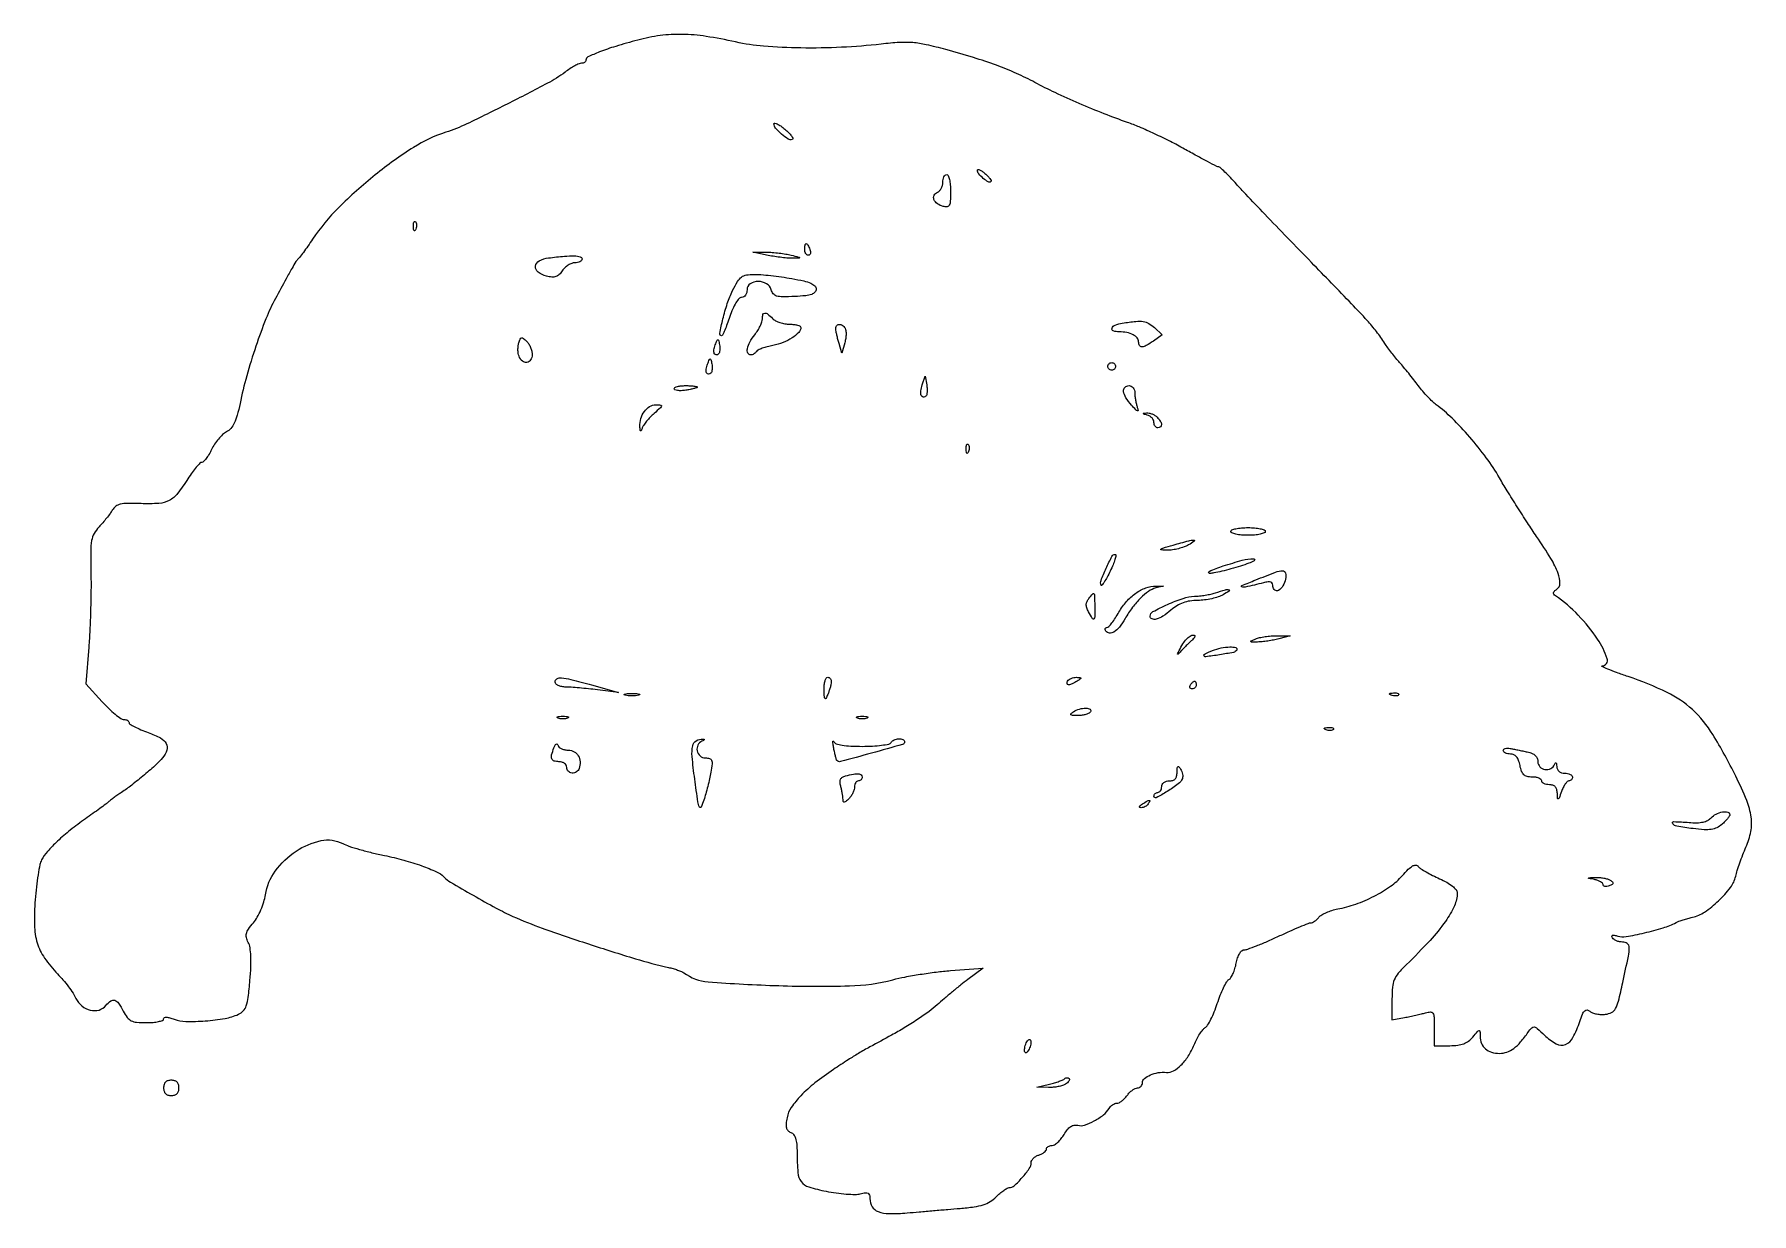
# Model space of a CAD drawing. Extents: x 0 to 448, y 0 to 308.
import ezdxf

# ---------------------------------------------------------------- set-up
doc = ezdxf.new("R2010")
doc.units = 0

msp = doc.modelspace()

# ---------------------------------------------------------------- linework, layer by layer
for points in [[(157.5, 306.042684, 0.008259), (151.768102, 304.40495, 0.01921), (147.54671, 302.94371, 0.017439), (144.554041, 301.655321, 0.290098), (144, 300.780762, -0.146341), (143.910949, 300.48302, -0.099167), (143.66054, 300.229349, -0.083064), (143.286161, 300.05836, -0.065766), (142.844391, 300, 0.106167), (142.21349, 299.864512, 0.018617), (141.119265, 299.321954, 0.019455), (139.863836, 298.575461, 0.016388), (138.594391, 297.691758, -0.038636), (133.990157, 294.781565, -0.00488), (123.530471, 289.38031, -0.005168), (112.981177, 284.198587, -0.033776), (107.5, 282.017508, 0.063856), (99.134954, 278.092426, 0.027504), (89.098017, 270.90788, 0.027492), (79.607769, 262.393976, 0.046834), (72.822184, 254.189165, -0.003053), (71.558906, 252.356472, -0.004235), (70.402853, 250.730567, -0.00266), (69.413189, 249.378551, -0.052557), (69.065999, 249, 0.072157), (68.480871, 248.309762, 0.008847), (67.458063, 246.608907, 0.006169), (65.90603, 243.843212, 0.001139), (63.12079, 238.705438, 0.029301), (60.668187, 233.43993, 0.013159), (58.043439, 226.271721, 0.01296), (55.65504, 218.516798, 0.016998), (53.901738, 211.316477, -0.015922), (53.168137, 208.275343, -0.044733), (52.401749, 206.226545, -0.06542), (51.49773, 204.840721, -0.092949), (50.353718, 203.921712, 0.064787), (49.372366, 203.219944, 0.029871), (48.287617, 202.080672, 0.028969), (47.274113, 200.728605, 0.035579), (46.498329, 199.355235, -0.021349), (45.819892, 198.070195, -0.029546), (45.09758, 196.9856, -0.029602), (44.424201, 196.195458, -0.204227), (43.965627, 196, 0.201352), (43.46387, 195.789402, 0.017728), (42.515154, 194.751563, 0.02101), (41.442359, 193.37809, 0.014768), (40.348602, 191.75, -0.025042), (37.64079, 187.89291, -0.105391), (35.486641, 186.083555, -0.106365), (32.792288, 185.318445, -0.025747), (28.134132, 185.256629, 0.010332), (24.624723, 185.318224, 0.054934), (22.720504, 185.102378, 0.104518), (21.523297, 184.551999, 0.101057), (20.634132, 183.558783, -0.024779), (20.037203, 182.644281, -0.010428), (19.149885, 181.473913, -0.010288), (18.147636, 180.25988, -0.013196), (17.173987, 179.187315, 0.062347), (15.891909, 177.461583, 0.085341), (15.240116, 175.643038, 0.043052), (14.998639, 172.900754, 0.00584), (15.055791, 167.128532, -0.008003), (15.080222, 162.745737, -0.004696), (14.976255, 157.501925, -0.004696), (14.773734, 152.258899, -0.007975), (14.493203, 147.878021), (13.722798, 138.256042), (17.988759, 133.628021, 0.014864), (19.722773, 131.855571, 0.019841), (21.404807, 130.359481, 0.017435), (22.866548, 129.242681, 0.155625), (23.62736, 129, -0.056524), (24.152399, 128.940455, -0.075938), (24.596787, 128.764279, -0.095106), (24.894717, 128.503676, -0.167153), (25, 128.197544, 0.262899), (25.224309, 127.800424, 0.015722), (26.46875, 127.102655, 0.020301), (28.083915, 126.344256, 0.013301), (30, 125.597114, -0.035203), (33.195632, 124.186964, -0.143884), (34.69966, 122.723417, -0.214299), (34.852887, 121.044639, -0.087952), (33.718197, 119, -0.038831), (32.08788, 117.28372, -0.008338), (28.991358, 114.585444, -0.009206), (25.678953, 111.897541, -0.020365), (23.035309, 110, 0.006616), (22.078604, 109.352394, 0.005691), (21.089683, 108.646875, 0.005738), (20.20678, 107.986027, 0.016427), (19.61412, 107.5, -0.019102), (18.906974, 106.926385, -0.002633), (17.384825, 105.797687, -0.003018), (15.566165, 104.480708, -0.00255), (13.627036, 103.109146, 0.015203), (9.695929, 100.176656, 0.020686), (6.348855, 97.284073, 0.023195), (3.755448, 94.611476, 0.058905), (2.216945, 92.392808, 0.072242), (1.786959, 91.194048, 0.00977), (1.305787, 88.559137, 0.011096), (0.863211, 85.393215, 0.009146), (0.528201, 82, 0.025975), (0.342983, 75.428969, 0.067649), (1.089608, 70.768389, 0.077211), (2.976322, 66.843151, 0.04217), (6.370073, 62.701446, -0.01735), (7.789344, 61.134726, -0.014103), (9.201794, 59.363419, -0.014339), (10.411128, 57.65605, -0.035619), (11.166865, 56.325023, 0.108628), (12.702825, 54.352463, 0.114638), (14.896496, 53.253248, 0.127398), (17.169967, 53.292343, 0.15304), (18.958041, 54.449442, -0.060054), (20.237774, 55.661164, -0.241288), (21.268054, 55.832316, -0.169091), (22.267136, 55.08235, -0.028661), (23.5, 53, 0.040317), (24.525851, 51.355862, 0.118151), (25.542714, 50.504305, 0.095029), (26.967672, 50.106171, 0.020744), (29.52568, 50, 0.02054), (31.240623, 50.070479, 0.033128), (32.685669, 50.286479, 0.035911), (33.737103, 50.596124, 0.312792), (34, 50.975249, -0.287115), (34.203207, 51.299954, -0.121562), (34.727128, 51.411889, -0.061562), (35.586298, 51.278149, -0.022773), (36.75, 50.888725, 0.088899), (39.804598, 50.297671, 0.022655), (44.865281, 50.457133, 0.023688), (49.992247, 51.09703, 0.064085), (53.48874, 52.176823, 0.097862), (54.754215, 53.085291, 0.10649), (55.533252, 54.382318, 0.051998), (56.035954, 56.580719, 0.008152), (56.500653, 61.007381, 0.011228), (56.735088, 64.563216, 0.022492), (56.730589, 67.378301, 0.027963), (56.509282, 69.530104, 0.083442), (56.038238, 70.928551, -0.061349), (55.553198, 72.183364, -0.126533), (55.55886, 73.228256, -0.089768), (56.090653, 74.36908, -0.021065), (57.383376, 76.043769, 0.046566), (58.386618, 77.490123, 0.026369), (59.33529, 79.401758, 0.026125), (60.09509, 81.447039, 0.03867), (60.523864, 83.310567, -0.121935), (63.083504, 89.510722, -0.087843), (68.524598, 94.696395, -0.094279), (75.032223, 97.433431, -0.173556), (80.656209, 96.677781, 0.039728), (82.286664, 95.992591, 0.009868), (85.056068, 95.139895, 0.010027), (88.274439, 94.287531, 0.00991), (91.537034, 93.561283, -0.017075), (96.542626, 92.371527, -0.019569), (101.229401, 90.887599, -0.019268), (105.074819, 89.332491, -0.093157), (107, 87.990932, 0.064985), (108.769359, 86.604642, 0.003874), (114.647714, 83.183564, 0.006388), (120.62844, 79.865313, 0.017042), (125, 77.701164, 0.021084), (132.593264, 74.638012, 0.005983), (144.646049, 70.518925, 0.00614), (156.910846, 66.656814, 0.017876), (165.5, 64.399145, -0.014371), (166.721863, 64.087115, -0.014772), (167.9125, 63.70794, -0.014656), (168.92343, 63.319137, -0.058653), (169.5, 62.993867, 0.139586), (175.870455, 60.643661, 0.010768), (194.252845, 59.640514, 0.014976), (212.654832, 59.584727, 0.057131), (224, 61.195728, -0.016573), (227.094587, 61.894403, -0.008056), (231.0875, 62.591312, -0.007981), (235.271045, 63.183953, -0.01141), (239, 63.565418), (247.5, 64.23938), (243.5, 61.242092, 0.007877), (241.67999, 59.833007, 0.004357), (239.5, 58.058241, 0.004343), (237.321793, 56.22099, 0.006974), (235.5, 54.612408, -0.027325), (233.42465, 52.925086, -0.010461), (230.367318, 50.801527, -0.010322), (226.945012, 48.629536, -0.012489), (223.644062, 46.740006, 0.001516), (218.017648, 43.681248, 0.008236), (215.000369, 41.963857, 0.010397), (212.351416, 40.322525, 0.003367), (208.5, 37.786819, 0.019558), (203.675239, 34.283101, 0.034081), (200.009663, 30.967312, 0.041996), (197.524118, 27.914823, 0.10085), (196.397811, 25.239053, 0.025399), (196.160816, 23.634141, 0.086804), (196.242063, 22.585888, 0.134727), (196.640903, 21.886656, 0.104927), (197.37808, 21.408411, -0.139879), (198.126037, 20.846437, -0.087045), (198.631133, 19.863865, -0.055367), (198.921876, 18.356617, -0.019251), (199.013655, 16.143011, 0.019714), (199.235138, 10.917908, 0.141305), (200.121818, 8.580247, 0.157787), (202.071712, 7.20429, 0.026333), (206.572137, 6.060585, 0.015122), (209.216195, 5.617678, 0.015763), (211.845873, 5.342657, 0.015628), (214.127472, 5.248081, 0.064108), (215.499717, 5.410573, -0.028841), (216.796185, 5.657541, -0.151201), (217.503144, 5.536508, -0.214225), (217.880116, 5.069422, -0.06433), (218, 4.141497, 0.135734), (218.579166, 2.047337, 0.168011), (220.120042, 0.754087, 0.090942), (222.966636, 0.224477, 0.022771), (227.707541, 0.428326, -0.0005), (230.812381, 0.70071, -0.000288), (234.554307, 1.023046, -0.000287), (238.313814, 1.342543, -0.00048), (241.477335, 1.606504, 0.013476), (245.140074, 2.008206, 0.042942), (247.538569, 2.54964, 0.061248), (249.309436, 3.36221, 0.058281), (250.863699, 4.590971, -0.019086), (251.859263, 5.513299, -0.023439), (252.858521, 6.292348, -0.022823), (253.741195, 6.857725, -0.131767), (254.271693, 7, 0.1873), (255.594973, 7.513724, 0.026654), (257.676065, 9.630569, 0.027932), (259.522317, 11.971812, 0.154176), (260, 13.484134, -0.126738), (260.148222, 14.059501, -0.069408), (260.5875, 14.645995, -0.062026), (261.23523, 15.154387, -0.058625), (262, 15.5, 0.039709), (262.765398, 15.811679, 0.0497), (263.4125, 16.222265, 0.058089), (263.858844, 16.664493, 0.170109), (264, 17.067388, -0.152604), (264.111143, 17.423061, -0.098171), (264.424018, 17.726045, -0.080907), (264.89155, 17.930453, -0.062757), (265.443464, 18, 0.14245), (266.114488, 18.195134, 0.043704), (266.960932, 18.843083, 0.039763), (267.827088, 19.771692, 0.034405), (268.582319, 20.870069, -0.034832), (269.455395, 22.137519, -0.076961), (270.317228, 22.931337, -0.103241), (271.201728, 23.289724, -0.109179), (272.137087, 23.2539, 0.145367), (273.915265, 23.312483, 0.043297), (276.435384, 24.402373, 0.043826), (278.831494, 25.980191, 0.09117), (280.29969, 27.657414, -0.060607), (280.696825, 28.170948, -0.051786), (281.225652, 28.605615, -0.05425), (281.799551, 28.901559, -0.092188), (282.328931, 29, 0.119019), (282.901396, 29.138226, 0.042241), (283.620747, 29.5875, 0.039019), (284.357611, 30.234703, 0.036909), (285, 31, -0.038332), (285.646083, 31.765268, -0.039803), (286.393849, 32.4125, -0.043072), (287.128761, 32.860855, -0.115942), (287.720759, 33, 0.107324), (288.208826, 33.105984, 0.099533), (288.624223, 33.406365, 0.095794), (288.902726, 33.855253, 0.091327), (289, 34.383369, -0.22607), (289.50213, 35.437173, -0.06948), (291.051001, 36.371362, -0.060362), (293.121113, 36.974283, -0.064498), (295.228291, 37.045983, 0.150991), (297.064355, 37.427573, 0.069674), (299.035958, 38.907059, 0.057088), (300.910048, 41.253881, 0.041031), (302.453784, 44.235146, -0.021689), (303.138728, 45.69327, -0.023219), (303.933385, 47.052796, -0.02359), (304.720608, 48.149561, -0.092353), (305.346353, 48.694947, 0.124717), (305.980393, 49.323258, 0.019501), (306.836013, 50.879141, 0.020664), (307.715313, 52.835164, 0.016704), (308.5, 55, -0.015208), (309.275594, 57.159897, -0.019291), (310.127705, 59.100555, -0.017611), (310.946915, 60.645577, -0.128991), (311.530134, 61.235932, 0.121753), (312.05275, 61.750074, 0.032663), (312.600953, 62.787941, 0.031079), (313.087635, 64.086777, 0.02774), (313.431383, 65.485932, -0.033142), (313.795185, 66.900631, -0.054807), (314.305945, 68.021802, -0.07213), (314.901408, 68.756681, -0.188642), (315.523379, 69, 0.087048), (316.426598, 69.158447, 0.006761), (318.731247, 70.028125, 0.009074), (321.464048, 71.159469, 0.006805), (324.431828, 72.5, -0.004414), (327.36313, 73.840971, -0.006351), (329.982902, 74.971875, -0.003576), (332.205808, 75.879537, -0.095415), (332.831317, 76, 0.113013), (333.270325, 76.100511, 0.03787), (333.842981, 76.432852, 0.035419), (334.4419, 76.90965, 0.033739), (334.978038, 77.473538, -0.086286), (335.69686, 78.086312, -0.029911), (336.913776, 78.710567, -0.028669), (338.363655, 79.251099, -0.029606), (339.850483, 79.615478, 0.040609), (344.560847, 80.880214, 0.033055), (349.35433, 82.961184, 0.034069), (353.611793, 85.535111, 0.059666), (356.673871, 88.281341, -0.015818), (358.255763, 89.972027, -0.065594), (359.361227, 90.822913, -0.143946), (360.184145, 91.023483, -0.210089), (360.843051, 90.696196, 0.074971), (361.499991, 90.113583, 0.013692), (362.890681, 89.263883, 0.014453), (364.588657, 88.353451, 0.012681), (366.41137, 87.5, -0.024421), (368.268676, 86.576601, -0.040214), (369.724603, 85.600514, -0.049056), (370.695681, 84.660741, -0.176281), (370.990528, 83.86481, -0.108929), (370.259797, 80.456665, -0.046685), (367.92769, 76.397814, -0.032967), (363.911836, 71.43912, -0.012823), (357.75, 65.113451, 0.021625), (355.623504, 62.852131, 0.079488), (354.595553, 61.185973, 0.078194), (354.130098, 59.268049, 0.020506), (354, 56.097274), (354, 50.738315), (357.25, 51.330237, 0.006142), (358.658892, 51.60476, 0.004579), (360.20625, 51.940851, 0.00463), (361.659193, 52.284573, 0.010488), (362.75, 52.577711, -0.059634), (364.036935, 52.791184, -0.282006), (364.663657, 52.445147, -0.120523), (364.947968, 51.44396, -0.009201), (365, 48.616631), (365, 44), (369.089707, 44, 0.029769), (371.128134, 44.121471, 0.060464), (372.685464, 44.502281, 0.070872), (373.943219, 45.192845, 0.058043), (375.056438, 46.25, -0.004787), (376.313519, 47.727872, -0.190263), (376.685494, 47.921691, -0.423546), (376.909693, 47.734012, -0.014083), (376.966731, 46.45, 0.090815), (377.338714, 44.58974, 0.118245), (378.335994, 43.174604, 0.109998), (379.930226, 42.298709, 0.070939), (382.025035, 42, 0.086325), (383.917143, 42.329125, 0.073057), (385.710564, 43.286408, 0.05634), (387.518951, 44.96677, 0.02641), (389.47168, 47.5, -0.035226), (390.3967, 48.657265, -0.25544), (391.047969, 48.877335, -0.138993), (391.835447, 48.496418, -0.008933), (393.730438, 46.75, 0.063353), (396.790133, 44.491131, 0.223478), (399.165733, 44.325329, 0.181337), (401.149811, 46.096722, 0.041129), (402.941659, 50.323225, -0.015816), (403.639427, 52.232371, -0.098311), (404.20615, 53.101109, -0.243076), (404.808616, 53.300677, -0.134731), (405.532128, 52.973336, 0.086942), (406.243143, 52.566919, 0.038458), (407.289478, 52.278517, 0.036555), (408.473683, 52.13693, 0.040728), (409.623164, 52.177742, 0.090885), (411.220866, 52.668772, 0.149951), (412.219584, 53.651106, 0.063313), (412.98924, 55.63825, 0.006658), (414.126319, 60.5, 0.00311), (415.578485, 67.305918, 0.05265), (415.80456, 69.586848, 0.235597), (415.295542, 70.590999, 0.161092), (414.059017, 71, -0.051607), (413.265806, 71.082089, -0.04825), (412.4872, 71.325221, -0.051742), (411.836464, 71.682825, -0.1032), (411.433788, 72.107134, -0.109172), (411.283218, 72.538137, -0.356906), (411.434071, 72.775041, -0.13426), (411.915472, 72.799723, -0.022913), (412.809891, 72.560338, 0.120689), (414.965763, 72.415427, 0.013688), (419.792736, 73.396282, 0.017481), (424.673838, 74.709436, 0.047186), (427.987962, 76.079733, -0.031443), (428.759266, 76.42742, -0.01203), (429.871057, 76.816426, -0.011857), (431.101848, 77.182111, -0.014269), (432.275211, 77.464977, 0.098274), (435.425402, 78.811516, 0.039974), (439.068009, 81.755733, 0.039816), (442.166371, 85.207225, 0.109369), (443.535119, 88.159897, -0.022016), (443.930212, 89.643716, -0.008731), (444.597265, 91.645095, -0.008621), (445.393541, 93.783768, -0.010703), (446.210644, 95.743291, 0.056296), (447.490743, 99.823647, 0.083862), (447.581056, 103.556014, 0.061154), (446.398599, 107.908078, 0.017848), (443.543765, 114.247227, 0.022342), (437.565061, 125.100388, 0.06912), (432.27526, 131.559379, 0.075083), (425.677366, 136.041183, 0.029721), (415.5, 140.193436, -0.004913), (412.514897, 141.241916, -0.01027), (410.217188, 142.128207, -0.012409), (408.715076, 142.787331, -0.787957), (408.75, 142.957663, 0.500762), (410.057175, 144.834226, 0.066852), (407.576197, 149.923485, 0.045349), (402.543682, 156.175684, 0.048793), (396.579027, 161.25, -0.086903), (396.186653, 161.638768, -0.202971), (396.099713, 162.034718, -0.156562), (396.322854, 162.448111, -0.048244), (396.885347, 162.892666, 0.251811), (397.756822, 164.468998, 0.093526), (397.3016, 167.045952, 0.046986), (395.410099, 170.909638, 0.012361), (391.666747, 176.700184, -0.005283), (389.312655, 180.231065, -0.003304), (386.627765, 184.411929, -0.003315), (384.03691, 188.56631, -0.006029), (381.983622, 192, 0.027157), (378.575308, 197.188853, 0.019584), (374.248431, 202.598555, 0.019861), (369.665884, 207.482982, 0.036076), (365.499475, 211.031201, -0.034327), (364.550813, 211.833406, -0.012349), (363.31225, 213.096665, -0.012183), (362.018818, 214.552296, -0.014144), (360.862854, 216, 0.005227), (359.690874, 217.522672, 0.003714), (358.346434, 219.20625, 0.003749), (357.039026, 220.79426, 0.00795), (355.998069, 222, -0.010844), (355.026276, 223.138886, -0.006959), (353.946174, 224.5, -0.006993), (352.925411, 225.862763, -0.013003), (352.142541, 227, 0.020122), (349.9643, 230.069734, 0.019817), (347.535728, 232.970668, 0.008013), (343.486723, 237.293936, 0.000697), (333, 248.107162, -0.000983), (326.772338, 254.536066, -0.001144), (320.878125, 260.672754, -0.001014), (315.913167, 265.886804, -0.006881), (313.5, 268.502522, 0.007235), (311.920672, 270.211985, 0.010787), (310.486368, 271.656384, 0.006084), (309.25028, 272.819904, 0.17983), (308.857849, 272.979904, -0.111652), (308.404435, 273.097452, -0.001685), (305.970474, 274.3628, -0.004455), (303.152091, 275.872247, -0.002919), (299.930232, 277.659416, 0.010905), (296.277584, 279.609919, 0.008005), (292.147984, 281.618279, 0.008096), (288.176528, 283.393977, 0.017773), (285.072383, 284.593385, -0.010623), (279.045242, 286.823715, -0.008027), (272.521836, 289.518327, -0.008134), (266.248159, 292.350451, -0.013026), (261, 294.992355, 0.018621), (256.18498, 297.349077, 0.015991), (250.959434, 299.4724, 0.013984), (244.963028, 301.499613, 0.008563), (237.790332, 303.56927, 0.010792), (232.662385, 304.836174, 0.034198), (229.169906, 305.372073, 0.036172), (225.741835, 305.411751, 0.013207), (220.904434, 304.9891, -0.016706), (210.609022, 304.162129, -0.015392), (199.995455, 303.992709, -0.016016), (190.304926, 304.447039, -0.035563), (183, 305.550888, 0.017401), (175.324028, 306.997487, 0.03306), (169.062803, 307.533368, 0.037756), (163.373598, 307.213337, 0.032541)], [(197.788557, 280.147379, -0.23798), (196.742262, 280.247562, -0.035863), (194.993341, 281.534607, -0.037177), (193.429557, 283.082945, -0.180948), (193, 284.231046, -0.471492), (193.214327, 284.407805, -0.066844), (193.836136, 284.198273, -0.038359), (194.75331, 283.654467, -0.018317), (195.846421, 282.826058, -0.021787), (196.874636, 281.908295, -0.042826), (197.591072, 281.079697, -0.068398), (197.925934, 280.453023, -0.409055)], [(239, 266.59362, -0.011514), (238.942251, 264.086283, -0.103745), (238.6691, 263.028926, -0.253343), (238.092898, 262.62191, -0.093906), (237.069175, 262.692161, -0.091258), (235.569134, 263.394306, -0.141901), (234.689317, 264.506946, -0.211431), (234.721926, 265.609296, -0.191825), (235.563142, 266.385856, 0.108276), (236.112715, 266.747586, 0.066417), (236.577923, 267.371984, 0.061824), (236.892788, 268.150802, 0.065268), (237, 268.968615, -0.047258), (237.073647, 269.746082, -0.067241), (237.29375, 270.403281, -0.087393), (237.618064, 270.846416, -0.193529), (238, 271, -0.308006), (238.388258, 270.735761, -0.038142), (238.70625, 269.705626, -0.034412), (238.9277, 268.282463, -0.021395)], [(249.494227, 269.160893, -0.342882), (248.821985, 269.076587, -0.041414), (247.523588, 270.000902, -0.041982), (246.339441, 271.184951, -0.177202), (246, 272.112657, -0.391893), (246.169309, 272.295496, -0.11825), (246.578705, 272.230015, -0.054508), (247.213114, 271.88103, -0.024073), (247.970061, 271.293607, -0.022903), (248.693003, 270.614836, -0.037669), (249.230434, 269.971309, -0.044742), (249.542637, 269.439774, -0.316761)], [(99.683114, 256.8125, -0.054073), (99.461564, 256.395823, -0.470617), (99.279315, 256.37858, -0.168741), (99.137993, 256.670344, -0.018894), (99.078947, 257.416667, -0.028489), (99.089945, 258.112848, -0.077125), (99.200665, 258.592839, -0.208169), (99.385309, 258.77538, -0.296942), (99.604167, 258.729167, -0.126455), (99.797407, 258.402231, -0.060344), (99.876576, 257.916927, -0.05415), (99.839148, 257.359369, -0.051402)], [(197.5, 250, -0.001786), (199.419456, 249.504276, -0.194683), (199.629111, 249.347895, -0.571937), (199.562793, 249.224657, -0.003445), (198, 249.175944, -0.025546), (196.76466, 249.209073, -0.00988), (195.059375, 249.376126, -0.009751), (193.214662, 249.630278, -0.011889), (191.5, 249.942631), (187.5, 250.770002), (191, 250.766686, -0.017652), (192.558466, 250.710169, -0.011465), (194.353125, 250.540104, -0.011532), (196.099599, 250.293148, -0.021412)], [(202.361626, 251.5, -0.055937), (202.511135, 250.925634, -0.100118), (202.483616, 250.440625, -0.147206), (202.289193, 250.122486, -0.184534), (201.968615, 250, -0.152681), (201.599211, 250.115494, -0.098158), (201.284531, 250.440625, -0.08088), (201.07223, 250.926468, -0.062722), (201, 251.5, -0.024748), (201.028469, 252.074824, -0.039339), (201.115447, 252.559375, -0.046727), (201.241071, 252.903916, -0.289661), (201.393011, 253, -0.222225), (201.579329, 252.912889, -0.030693), (201.839659, 252.559375, -0.030395), (202.112506, 252.074558, -0.02136)], [(143, 249, -0.181311), (142.856885, 248.618306, -0.091267), (142.448329, 248.29375, -0.07121), (141.840563, 248.073888, -0.051277), (141.121972, 248, 0.091579), (140.302017, 247.848549, 0.050717), (139.390007, 247.389122, 0.048261), (138.530534, 246.715946, 0.056002), (137.863152, 245.920416, -0.05285), (137.04347, 244.930778, -0.112437), (136.200403, 244.414444, -0.103196), (135.167981, 244.290035, -0.040062), (133.74118, 244.528824, -0.099805), (131.569034, 245.564341, -0.26435), (130.90699, 247.087099, -0.247629), (131.870339, 248.518897, -0.09266), (134.25, 249.276604, -0.007955), (138.410865, 249.725873, -0.030822), (141.003127, 249.803725, -0.054416), (142.544368, 249.586019, -0.343013)], [(197.668087, 243.897345, -0.012008), (200.772778, 243.279532, -0.047455), (202.622276, 242.676301, -0.091204), (203.63966, 241.992121, -0.202966), (203.993224, 241.147345, -0.183726), (203.679156, 240.331592, -0.127843), (202.848046, 239.780424, -0.058534), (201.262523, 239.435287, -0.012069), (198.405977, 239.225631, -0.0104), (195.232976, 239.135726, -0.071743), (193.692928, 239.346024, -0.154503), (192.829333, 239.918684, -0.10612), (192.296122, 240.975631, 0.200883), (191.099133, 242.542809, 0.130273), (188.865998, 243.143946, 0.148335), (186.823166, 242.532887, 0.251516), (186, 241, -0.069259), (185.893605, 240.235594, -0.085379), (185.582983, 239.5875, -0.099991), (185.121727, 239.154169, -0.139615), (184.580367, 239, 0.217635), (183.911875, 238.694558, 0.040389), (183.092118, 237.577033, 0.035522), (182.255186, 235.973903, 0.022365), (181.5, 234, -0.007841), (180.829842, 232.083354, -0.012486), (180.190529, 230.46875, -0.006359), (179.610953, 229.152238, -0.293891), (179.37432, 229, -0.469972), (178.876254, 229.600871, -0.012992), (179.688052, 233.362731, -0.021356), (180.852933, 237.395129, -0.032963), (182.23131, 240.75, -0.019711), (183.52929, 243.153567, -0.096932), (184.549917, 244.299034, -0.122855), (185.804601, 244.837248, -0.040206), (187.825305, 245, -0.020758), (189.602378, 244.926191, -0.007135), (192.164856, 244.676095, -0.007077), (194.986419, 244.319501, -0.008136)], [(192.642857, 233.5, 0.076562), (193.42774, 232.924632, 0.03831), (194.5625, 232.440625, 0.036893), (195.840096, 232.110548, 0.044799), (197.071429, 232, -0.027298), (198.193568, 231.938691, -0.042963), (199.139732, 231.751778, -0.052962), (199.805078, 231.480819, -0.276283), (200, 231.154988, -0.195267), (199.467956, 229.844582, -0.056697), (197.747496, 228.435695, -0.050365), (195.367957, 227.220249, -0.047061), (192.738955, 226.471251, 0.018633), (191.258734, 226.139071, 0.023599), (189.92175, 225.717855, 0.022665), (188.860424, 225.271988, 0.14454), (188.429938, 224.886637, -0.067801), (188.150589, 224.547458, -0.052384), (187.766519, 224.26045, -0.053437), (187.341492, 224.065362, -0.081062), (186.940983, 224, -0.299465), (186.207179, 224.482795, -0.152449), (186.087179, 225.628453, -0.077495), (186.721817, 227.351598, -0.039759), (188, 229.272871, 0.027231), (188.765453, 230.363258, 0.026782), (189.4125, 231.536303, 0.027797), (189.86561, 232.623321, 0.085043), (190, 233.407729, -0.062065), (190.142434, 234.550767, -0.333598), (190.600695, 234.920495, -0.182832), (191.361736, 234.662562, -0.024244)], [(292.114707, 231.107761), (294.145788, 229.215522), (291.850388, 227.607761, -0.020799), (289.986556, 226.414625, -0.118579), (288.868286, 226.07876, -0.290464), (288.244369, 226.427471, -0.124581), (288, 227.393011, 0.175225), (287.625071, 228.430011, 0.101077), (286.576793, 229.269886, 0.074217), (284.952071, 229.818844, 0.044447), (282.918213, 230, -0.084656), (281.399799, 230.258942, -0.417576), (281.065722, 230.965183, -0.217198), (281.875687, 231.788801, -0.053967), (283.75, 232.283746, -0.011352), (287.282968, 232.737167, -0.06123), (289.215425, 232.703603, -0.098108), (290.638729, 232.2077, -0.054847)], [(130, 224.071429, -0.136742), (129.616293, 222.694634, -0.229351), (128.62985, 222.05356, -0.212382), (127.449825, 222.409752, -0.123799), (126.584314, 223.640877, -0.056032), (126.385717, 224.404422, -0.032884), (126.313231, 225.346765, -0.032528), (126.365352, 226.3109, -0.047107), (126.545686, 227.143945, -0.027967), (126.924344, 228.1401, -0.239924), (127.283513, 228.43095, -0.227319), (127.743888, 228.3196, -0.025267), (128.568361, 227.574496, -0.060383), (129.116655, 226.874956, -0.039068), (129.579456, 225.954919, -0.038954), (129.895264, 224.969367, -0.058123)], [(211.535126, 230.943165, -0.111124), (211.737707, 230.356014, -0.033372), (211.779718, 229.405657, -0.031635), (211.684778, 228.301745, -0.029589), (211.450576, 227.193165), (210.712865, 224.5), (209.956112, 227, -0.008985), (209.659096, 228.048826, -0.008366), (209.392375, 229.132812, -0.008375), (209.187622, 230.104012, -0.027871), (209.09968, 230.75, -0.160948), (209.302938, 231.582089, -0.23755), (209.933493, 231.96488, -0.174589), (210.792945, 231.730214, -0.101593)], [(178.588397, 224.255064, -0.196036), (177.935423, 223.980347, -0.314698), (177.456234, 224.307262, -0.128559), (177.349074, 225.308598, -0.056398), (177.696917, 226.606872, -0.005261), (178.19236, 227.8296, -0.286752), (178.387121, 227.967698, -0.36589), (178.556938, 227.8404, -0.006855), (178.808853, 226.671731, -0.034132), (178.90627, 225.928682, -0.038293), (178.89587, 225.207674, -0.04166), (178.789937, 224.605874, -0.132742)], [(176.588397, 219.255064, -0.196036), (175.935423, 218.980347, -0.314698), (175.456234, 219.307262, -0.128559), (175.349074, 220.308598, -0.056398), (175.696917, 221.606872, -0.005261), (176.19236, 222.8296, -0.286752), (176.387121, 222.967698, -0.36589), (176.556938, 222.8404, -0.006855), (176.808853, 221.671731, -0.034132), (176.90627, 220.928682, -0.038293), (176.89587, 220.207674, -0.04166), (176.789937, 219.605874, -0.132742)], [(282, 221, -0.099038), (281.923658, 220.618362, -0.097945), (281.70625, 220.29375, -0.097945), (281.381638, 220.076342, -0.099038), (281, 220, -0.099038), (280.618362, 220.076342, -0.097945), (280.29375, 220.29375, -0.097945), (280.076342, 220.618362, -0.099038), (280, 221, -0.099038), (280.076342, 221.381638, -0.097945), (280.29375, 221.70625, -0.097945), (280.618362, 221.923658, -0.099038), (281, 222, -0.099038), (281.381638, 221.923658, -0.097945), (281.70625, 221.70625, -0.097945), (281.923658, 221.381638, -0.099038)], [(173, 215.613499, -0.322443), (172.876863, 215.442408, -0.013551), (172.11875, 215.211193, -0.018975), (171.149992, 214.983363, -0.011827), (170, 214.786692, -0.025568), (168.850015, 214.677574, -0.042928), (167.88125, 214.7186, -0.055623), (167.202007, 214.88429, -0.314934), (167, 215.173193, -0.282744), (167.196188, 215.492393, -0.049958), (167.88125, 215.757125, -0.041208), (168.850422, 215.940059, -0.026053), (170, 216, -0.012096), (171.150175, 215.97217, -0.019939), (172.11875, 215.886465, -0.014861), (172.87344, 215.766339, -0.360284)], [(232.580803, 213.24747, -0.229376), (231.886652, 213.006252, -0.29236), (231.373676, 213.425654, -0.111582), (231.25966, 214.630973, -0.051336), (231.621937, 216.174639), (232.426486, 218.5), (232.794046, 216.164136, -0.025908), (232.892087, 215.227292, -0.031372), (232.883024, 214.343822, -0.032832), (232.782114, 213.620539, -0.146315)], [(287, 214.081787, 0.02718), (287.047179, 213.214544, 0.016118), (287.192675, 212.188962, 0.016105), (287.404456, 211.172261, 0.026575), (287.655915, 210.331787, -0.038426), (287.865759, 209.564727, -0.587556), (287.69827, 209.42406, -0.112082), (287.241579, 209.727919, -0.007306), (286.155915, 210.90301, -0.041562), (284.675756, 212.857455, -0.109716), (284.082911, 214.499166, -0.228537), (284.432256, 215.548523, -0.202727), (285.5, 216, -0.127041), (286.072049, 215.852269, -0.100761), (286.559375, 215.436525, -0.089645), (286.886981, 214.814623, -0.076657)], [(161.780648, 208.75, 0.019911), (160.77191, 207.778452, 0.019324), (159.833097, 206.720312, 0.019652), (159.081459, 205.726997, 0.064913), (158.704056, 205, -0.012398), (158.413712, 204.260175, -0.434554), (158.256889, 204.202547, -0.262497), (158.134713, 204.385153, -0.008201), (158.078947, 205.315741, -0.081317), (158.329127, 207.411279, -0.086498), (159.234753, 209.268643, -0.097279), (160.605214, 210.546938, -0.140073), (162.190723, 211, -0.020127), (163.461172, 210.948838, -0.44375), (163.662789, 210.686364, -0.162439), (163.41154, 210.229005, -0.004897)], [(292.8, 207.8, -0.050399), (293.646479, 206.763206, -0.128872), (293.956044, 205.852421, -0.2424), (293.698919, 205.251509, -0.174451), (293, 205, -0.141312), (292.618661, 205.109972, -0.099808), (292.29375, 205.419086, -0.084796), (292.074894, 205.881367, -0.06835), (292, 206.426676, 0.112012), (291.868522, 207.006208, 0.075733), (291.485937, 207.568604, 0.07028), (290.918867, 208.028982, 0.071619), (290.25, 208.310674, -0.006011), (289.344075, 208.559089, -0.243524), (289.199666, 208.69563, -0.480825), (289.27179, 208.810482, -0.009745), (290.05, 208.883999, -0.069168), (290.731274, 208.840737, -0.043515), (291.497188, 208.613425, -0.042958), (292.226668, 208.250783, -0.059619)], [(243.683114, 198.8125, -0.054073), (243.461564, 198.395823, -0.470617), (243.279315, 198.37858, -0.168741), (243.137993, 198.670344, -0.018894), (243.078947, 199.416667, -0.028489), (243.089945, 200.112848, -0.077125), (243.200665, 200.592839, -0.208169), (243.385309, 200.77538, -0.296942), (243.604167, 200.729167, -0.126455), (243.797407, 200.402231, -0.060344), (243.876576, 199.916927, -0.05415), (243.839148, 199.359369, -0.051402)], [(321, 178, -0.31052), (320.732972, 177.611488, -0.036969), (319.678125, 177.29375, -0.033738), (318.224757, 177.072283, -0.020945), (316.5, 177, -0.020945), (314.775243, 177.072283, -0.033738), (313.321875, 177.29375, -0.036969), (312.267028, 177.611488, -0.31052), (312, 178, -0.31052), (312.267028, 178.388512, -0.036969), (313.321875, 178.70625, -0.033738), (314.775243, 178.927717, -0.020945), (316.5, 179, -0.020945), (318.224757, 178.927717, -0.033738), (319.678125, 178.70625, -0.036969), (320.732972, 178.388512, -0.31052)], [(301, 174.5, -0.04267), (299.825132, 173.955444, -0.025557), (298.353125, 173.503908, -0.025474), (296.830859, 173.202304, -0.039939), (295.5, 173.115912, -0.010858), (293.875867, 173.175592, -0.668207), (293.805752, 173.377513, -0.109736), (294.33012, 173.669638, -0.00268), (297, 174.44987, -0.003632), (301.036262, 175.574297, -0.063057), (302.386393, 175.762467, -0.73045), (302.486147, 175.463042, -0.027838)], [(280.602357, 167.68339, -0.010292), (279.776018, 166.071857, -0.019771), (279.037165, 164.82212, -0.020207), (278.441988, 163.97754, -0.573192), (278.22629, 164.00452, -0.196268), (278.204523, 165.227052, -0.014341), (279.536286, 168.390324, -0.012468), (281.047317, 171.501703, -0.280466), (281.865777, 172, -0.462677), (282.073504, 171.755423, -0.030547), (281.840709, 170.731996, -0.027323), (281.349138, 169.339542, -0.014807)], [(314.5, 168.96095, -0.009517), (312.05623, 168.225288, -0.010639), (309.675, 167.611937, -0.010012), (307.629968, 167.17435, -0.054172), (306.5, 167.080877, -0.801749), (306.397869, 167.602142, -0.023401), (310.051157, 169.001785, -0.014484), (314.996282, 170.478066, -0.064136), (318, 170.880073, -0.380533), (318.245004, 170.664199, -0.306746), (318.077953, 170.338547, -0.03772), (316.738041, 169.730269, -0.009827)], [(326.257594, 165.567182, -0.086158), (325.59289, 163.805383, -0.127109), (324.429772, 162.642568, -0.30282), (323.475961, 162.69573, -0.235999), (323, 163.647962, 0.100181), (322.855821, 164.360333, 0.203171), (322.452966, 164.751377, 0.123987), (321.719422, 164.842003, 0.029512), (320.5, 164.616577, -0.002639), (315.794234, 163.482303, -0.147771), (314.90306, 163.537779, -0.678753), (314.895512, 163.872302, -0.004716), (318.5, 165.359329, -0.005208), (323.674226, 167.374738, -0.083752), (325.507757, 167.734784, -0.362046), (326.242316, 167.155281, -0.099579)], [(276.575026, 158.497057, -0.005259), (276.605153, 155.741521, -0.214092), (276.365503, 155.206891, -0.471394), (275.980408, 155.266442, -0.011243), (274.96579, 157.063922, -0.040058), (274.503863, 158.122887, -0.089281), (274.370208, 158.988684, -0.102377), (274.552403, 159.770445, -0.065019), (275.053051, 160.563922, -0.009735), (276.081593, 161.755262, -0.475434), (276.35664, 161.74192, -0.152463), (276.503129, 161.31719, -0.002019)], [(292.5, 163.265204, 0.090946), (290.58447, 162.392061, 0.043397), (288.499473, 160.650747, 0.037751), (286.409352, 158.232639, 0.028054), (284.470648, 155.281361, -0.033681), (282.994767, 153.088759, -0.084235), (281.578043, 151.78753, -0.165282), (280.384619, 151.486285, -0.238598), (279.473008, 152.043674, -0.06871), (279.311133, 152.409721, -0.14288), (279.312579, 152.719079, -0.190363), (279.472231, 152.922787, -0.133238), (279.756842, 153, 0.210364), (280.212603, 153.20063, 0.019357), (281.02971, 154.165391, 0.022368), (281.94362, 155.44748, 0.015632), (282.86146, 156.96729, -0.051962), (284.823948, 159.740404, -0.059058), (287.241853, 161.917865, -0.064656), (289.881577, 163.312369, -0.090708), (292.5, 163.77792), (294.5, 163.767997)], [(310, 161.5, -0.051642), (308.752207, 160.948564, -0.023601), (307.031627, 160.480268, -0.023073), (305.156411, 160.15373, -0.029412), (303.405539, 160.035435, 0.035593), (301.368042, 159.872475, 0.049136), (299.590877, 159.420281, 0.050419), (297.970972, 158.64156, 0.040376), (296.405539, 157.501221, -0.03163), (294.343407, 155.943207, -0.07455), (292.599416, 155.132859, -0.169045), (291.488284, 155.187098, -0.305806), (291, 155.910794, -0.276514), (291.714381, 157.10379, -0.017497), (295.534079, 158.980651, -0.02494), (299.599362, 160.566107, -0.072131), (302.565724, 161.09968, 0.019778), (303.871181, 161.195817, 0.012781), (305.372432, 161.405267, 0.012852), (306.831553, 161.685711, 0.023591), (308, 162, -0.007734), (310.606334, 162.790458, -0.131749), (311.493926, 162.805557, -0.646794), (311.553539, 162.473403, -0.02021)], [(301.995778, 149.75, 0.008637), (301.359295, 149.163404, 0.00478), (300.601628, 148.426562, 0.004765), (299.848029, 147.665151, 0.007651), (299.221621, 147, -0.002236), (298.366131, 146.071659, -0.208376), (298.201651, 146, -0.548642), (298.146413, 146.086712, -0.004111), (298.581543, 147, -0.02701), (299.517799, 148.686232, -0.047806), (300.487843, 149.945453, -0.061715), (301.440141, 150.7404, -0.144062), (302.322445, 151, -0.193667), (302.602309, 150.887375, -0.271709), (302.673739, 150.634203, -0.111597), (302.466085, 150.233274, -0.035834)], [(313.565285, 147.105633, -0.208037), (312.683333, 146.493151, -0.010117), (309.094976, 145.85299, -0.008412), (305.466216, 145.343528, -0.450614), (305, 145.755798, -0.263371), (305.089643, 145.914177, -0.011562), (305.660937, 146.239447, -0.017021), (306.387696, 146.599899, -0.011049), (307.25, 146.968838, -0.044054), (309.489512, 147.647235, -0.046139), (311.778565, 147.909023, -0.073168), (313.326398, 147.715445, -0.499777)], [(324.5, 150, -0.015188), (323.168978, 149.704041, -0.010488), (321.646875, 149.446761, -0.010586), (320.171747, 149.260953, -0.021233), (319, 149.1886, -0.003353), (317.428963, 149.168957, -0.261832), (317.218789, 149.28552, -0.451572), (317.271056, 149.456873, -0.005139), (318.5, 150, -0.046322), (319.51031, 150.327287, -0.01856), (320.940625, 150.592863, -0.018178), (322.513335, 150.766752, -0.021876), (324, 150.8114), (327.5, 150.76337)], [(145.5, 138.002812), (152.5, 136.051299), (147, 136.72935, 0.004591), (144.692603, 136.992327, 0.004181), (142.307812, 137.221824, 0.004185), (140.172562, 137.391302, 0.013501), (138.75, 137.4537, -0.043453), (137.697287, 137.563245, -0.06257), (136.807813, 137.853587, -0.081422), (136.205047, 138.268601, -0.204099), (136, 138.75, -0.264579), (136.47958, 139.592865, -0.15489), (137.64379, 139.864043, -0.043499), (140.077171, 139.457771, -0.004877)], [(207.929715, 138.75, -0.040686), (207.844334, 138.132955, -0.014951), (207.627618, 137.279687, -0.014706), (207.33418, 136.357393, -0.017105), (207, 135.5, -0.018923), (206.521716, 134.493736, -0.552992), (206.287152, 134.475171, -0.150234), (206.12949, 134.919087, -0.005351), (206.070285, 136.75, -0.029148), (206.115952, 137.995246, -0.045955), (206.314396, 139.045312, -0.058404), (206.619968, 139.777634, -0.271066), (207, 140, -0.126661), (207.375773, 139.903257, -0.107242), (207.685604, 139.632812, -0.095364), (207.881077, 139.22748, -0.079005)], [(272, 139, -0.03301), (270.680839, 138.266028, -0.110887), (269.722292, 138.050802, -0.372932), (269.366526, 138.359022, -0.175918), (269.5, 139, -0.101161), (269.859627, 139.382022, -0.052761), (270.433213, 139.701752, -0.049393), (271.116349, 139.916365, -0.053738), (271.809017, 139.984687, -0.012098), (272.761472, 139.953006, -0.343021), (272.935744, 139.800669, -0.295079), (272.842749, 139.569384, -0.010223)], [(303, 138, -0.105053), (302.918938, 137.618444, -0.099167), (302.688914, 137.29375, -0.09642), (302.345238, 137.076123, -0.093332), (301.940983, 137, -0.108972), (301.586039, 137.078288, -0.182303), (301.3746, 137.29375, -0.161196), (301.343488, 137.6179, -0.082592), (301.5, 138, -0.029505), (301.768994, 138.382774, -0.035638), (302.066025, 138.70625, -0.038439), (302.34829, 138.934461, -0.151918), (302.559017, 139, -0.210953), (302.727648, 138.92554, -0.081139), (302.870461, 138.70625, -0.061769), (302.967655, 138.382849, -0.042167)], [(157.75, 135.310674, -0.039571), (156.952734, 135.168469, -0.024357), (156, 135.122029, -0.024357), (155.047266, 135.168469, -0.039571), (154.25, 135.310674, -0.161593), (153.99086, 135.478988, -0.542911), (154.042187, 135.633659, -0.052887), (154.748017, 135.740287, -0.011065), (156, 135.767997, -0.011065), (157.251983, 135.740287, -0.052887), (157.957813, 135.633659, -0.542911), (158.00914, 135.478988, -0.161593)], [(355.729167, 135.395833, -0.126455), (355.402231, 135.202593, -0.060344), (354.916927, 135.123424, -0.05415), (354.359369, 135.160852, -0.051402), (353.8125, 135.316886, -0.054073), (353.395823, 135.538436, -0.470617), (353.37858, 135.720685, -0.168741), (353.670344, 135.862007, -0.018894), (354.416667, 135.921053, -0.028489), (355.112848, 135.910055, -0.077125), (355.592839, 135.799335, -0.208169), (355.77538, 135.614691, -0.296942)], [(139.25, 129.337719, -0.057986), (138.679992, 129.181385, -0.037979), (138, 129.12966, -0.037979), (137.320008, 129.181385, -0.057986), (136.75, 129.337719, -0.174857), (136.540618, 129.525001, -0.447206), (136.601562, 129.693942, -0.078554), (137.10856, 129.810911, -0.017491), (138, 129.842105, -0.017491), (138.89144, 129.810911, -0.078554), (139.398438, 129.693942, -0.447206), (139.459382, 129.525001, -0.174857)], [(217.25, 129.337719, -0.057986), (216.679992, 129.181385, -0.037979), (216, 129.12966, -0.037979), (215.320008, 129.181385, -0.057986), (214.75, 129.337719, -0.174857), (214.540618, 129.525001, -0.447206), (214.601562, 129.693942, -0.078554), (215.10856, 129.810911, -0.017491), (216, 129.842105, -0.017491), (216.89144, 129.810911, -0.078554), (217.398438, 129.693942, -0.447206), (217.459382, 129.525001, -0.174857)], [(275.5, 131, -0.139745), (275.079083, 130.616027, -0.043178), (274.273037, 130.298248, -0.039395), (273.266377, 130.083177, -0.03437), (272.190983, 130.015313, -0.01112), (270.814296, 130.053773, -0.161557), (270.366242, 130.227822, -0.457374), (270.360053, 130.509159, -0.040301), (271, 131, -0.073095), (272.564344, 131.713285, -0.070585), (274.286883, 131.957673, -0.138708), (275.343707, 131.658741, -0.414875)], [(338.729167, 126.395833, -0.126455), (338.402231, 126.202593, -0.060344), (337.916927, 126.123424, -0.05415), (337.359369, 126.160852, -0.051402), (336.8125, 126.316886, -0.054073), (336.395823, 126.538436, -0.470617), (336.37858, 126.720685, -0.168741), (336.670344, 126.862007, -0.018894), (337.416667, 126.921053, -0.028489), (338.112848, 126.910055, -0.077125), (338.592839, 126.799335, -0.208169), (338.77538, 126.614691, -0.296942)], [(139.466702, 121, -0.127795), (140.953366, 120.613713, -0.13372), (142.034058, 119.556768, -0.120991), (142.497114, 118.004086, -0.093669), (142.25391, 116.25, -0.168171), (141.540668, 115.326786, -0.165606), (140.404362, 115.034758, -0.182663), (139.404887, 115.502879, -0.195285), (139, 116.5, 0.130775), (138.846791, 117.075754, 0.10214), (138.416667, 117.5625, 0.08892), (137.769411, 117.888136, 0.072314), (137, 118, -0.071092), (135.728148, 118.181754, -0.238869), (135.132412, 118.739908, -0.152919), (135.085701, 119.76533, -0.027117), (135.683521, 121.617651, -0.031554), (135.991798, 122.290732, -0.147399), (136.289951, 122.58896, -0.333361), (136.552937, 122.54902, -0.114187), (136.766854, 122.199438, 0.144636), (137.08734, 121.739944, 0.064192), (137.724857, 121.352335, 0.055847), (138.557227, 121.088918, 0.048768)], [(174.25, 123.337719, 0.184999), (173.185445, 122.347197, 0.164345), (172.988842, 120.840678, 0.163586), (173.74636, 119.518591, 0.183568), (175.111291, 119, -0.064995), (176.245526, 118.851934, -0.240016), (176.767327, 118.384273, -0.122954), (176.885871, 117.435193, -0.013539), (176.561206, 115.25, -0.011147), (176.224224, 113.560429, -0.006727), (175.753503, 111.573437, -0.006737), (175.232414, 109.610978, -0.011725), (174.74032, 108, -0.02979), (174.00819, 106.16417, -0.64552), (173.572487, 106.170564, -0.066888), (173.19477, 107.503637, -0.001841), (172.359115, 113.483448, -0.010059), (171.681794, 119.34473, -0.074519), (171.832591, 122.143272, -0.206239), (172.758063, 123.469196, -0.155792), (174.5, 123.90574, -0.077169), (174.785261, 123.842674, -0.426864), (174.839063, 123.712635, -0.167635), (174.67697, 123.537518, -0.027081)], [(216.024316, 122, 0.0136), (218.696494, 122.072696, 0.019648), (221.049079, 122.29375, 0.015785), (222.933096, 122.606586, 0.20821), (223.5, 123, -0.153108), (224.296836, 123.68958, -0.091025), (225.530437, 123.975764, -0.11416), (226.593489, 123.781305, -0.299103), (227, 123.162551, -0.334797), (226.498958, 122.498147, -0.001868), (218.4163, 120.219448, -0.002055), (210.35356, 118.014501, -0.268227), (209.396165, 118.270502, -0.130332), (209.283128, 118.465119, -0.00456), (209.058677, 119.316128, -0.00821), (208.817272, 120.336402, -0.005619), (208.575302, 121.50205, -0.009682), (208.385067, 122.583813, -0.038991), (208.333657, 123.252165, -0.428386), (208.432994, 123.346609, -0.277009), (208.577351, 123.25, 0.206904), (209.204909, 122.697145, 0.036978), (210.756584, 122.317053, 0.029258), (212.996324, 122.074661, 0.012327)], [(389.25, 120.541179, -0.045047), (390.478762, 120.164244, -0.090747), (391.329837, 119.620316, -0.111406), (391.825573, 118.894493, -0.094613), (392, 117.980948, 0.195698), (392.523712, 116.694129, 0.159029), (393.853251, 115.997967, 0.154922), (395.36404, 116.211577, 0.186987), (396.337719, 117.25, -0.051902), (396.54862, 117.648042, -0.449116), (396.724694, 117.672067, -0.185333), (396.862835, 117.416573, -0.021021), (396.921053, 116.75, 0.098262), (397.095747, 116.039149, 0.108985), (397.525401, 115.478618, 0.10113), (398.180305, 115.122438, 0.074273), (399, 115, -0.048028), (399.765418, 114.926307, -0.068025), (400.4125, 114.70625, -0.088204), (400.848523, 114.381882, -0.191087), (401, 114, -0.0905), (400.930329, 113.618226, -0.095522), (400.730729, 113.29375, -0.099673), (400.433058, 113.076641, -0.108288), (400.083333, 113, 0.201713), (399.664625, 112.823918, 0.04124), (399.140899, 112.192188, 0.037406), (398.613955, 111.303029, 0.027514), (398.162281, 110.25, -0.003132), (397.522271, 108.531153, -0.196388), (397.305785, 108.299026, -0.526958), (397.145661, 108.394477, -0.007052), (397.078947, 109.75, 0.058221), (396.924447, 110.762775, 0.120125), (396.537992, 111.458882, 0.131035), (395.900922, 111.862124, 0.076076), (395, 112, -0.048028), (394.234582, 112.073693, -0.068025), (393.5875, 112.29375, -0.088204), (393.151477, 112.618118, -0.191087), (393, 113, 0.228057), (392.815725, 113.382997, 0.074341), (392.258281, 113.70625, 0.056608), (391.441952, 113.926905, 0.037743), (390.475, 114, -0.057239), (389.184132, 114.14826, -0.134881), (388.33913, 114.606436, -0.116012), (387.770477, 115.484288, -0.036622), (387.35, 117, 0.038727), (386.97095, 118.344416, 0.084595), (386.43975, 119.27, 0.112059), (385.742929, 119.808364, 0.109085), (384.875, 120, -0.046374), (384.157346, 120.066705, -0.066327), (383.550781, 120.266249, -0.08642), (383.141452, 120.560141, -0.196391), (383, 120.90638, -0.207714), (383.13794, 121.224097, -0.110893), (383.514063, 121.44483, -0.077994), (384.079943, 121.532759, -0.048477), (384.75, 121.466611, -0.00135), (385.611708, 121.293747, -0.000536), (386.79375, 121.051979, -0.000531), (388.068953, 120.78832, -0.000667)], [(299.385525, 113.590684, -0.139283), (298.335299, 112.214538, -0.02128), (295.458894, 110.248435, -0.020135), (292.601279, 108.624516, -0.561757), (292, 108.990807, -0.098107), (292.076308, 109.375967, -0.097721), (292.29375, 109.703549, -0.098161), (292.618375, 109.922922, -0.099977), (293, 110, 0.148195), (293.381354, 110.115568, 0.098894), (293.70625, 110.440625, 0.082425), (293.925306, 110.926543, 0.064853), (294, 111.5, -0.130775), (294.153209, 112.075754, -0.10214), (294.583333, 112.5625, -0.08892), (295.230589, 112.888136, -0.072314), (296, 113, 0.07417), (296.906439, 113.135206, 0.136902), (297.529705, 113.533164, 0.125005), (297.891955, 114.226084, 0.056607), (298.015313, 115.25, -0.013559), (298.052987, 116.36019, -0.192981), (298.219502, 116.711777, -0.426979), (298.47741, 116.696314, -0.034878), (298.922793, 116.090684, -0.050668), (299.232333, 115.470782, -0.044742), (299.426739, 114.774966, -0.047258), (299.485751, 114.11048, -0.092568)], [(216, 114, -0.099038), (215.923658, 113.618362, -0.097945), (215.70625, 113.29375, -0.097945), (215.381638, 113.076342, -0.099038), (215, 113, 0.154765), (214.618614, 112.879052, 0.09778), (214.29375, 112.538393, 0.080164), (214.074515, 112.02945, 0.061768), (214, 111.428571, -0.075276), (213.892467, 110.718365, -0.03846), (213.559375, 109.878125, -0.037117), (213.074073, 109.046995, -0.045706), (212.5, 108.357143, -0.016848), (211.730932, 107.638228, -0.151284), (211.313992, 107.453172, -0.365164), (211.071239, 107.613193, -0.069465), (210.986345, 108.178571, 0.028816), (210.941738, 108.834047, 0.010787), (210.806582, 109.74598, 0.010645), (210.616295, 110.735414, 0.012702), (210.393561, 111.658807, -0.050173), (210.224828, 112.692341, -0.127912), (210.369268, 113.431915, -0.145867), (210.837694, 113.948023, -0.073062), (211.657216, 114.292806, -0.015407), (213.741065, 114.762201, -0.064606), (215.020107, 114.841232, -0.15024), (215.720711, 114.573058, -0.230712)], [(290.5, 107, -0.075854), (290.175433, 106.618541, -0.054031), (289.713662, 106.298248, -0.053889), (289.192374, 106.083483, -0.074131), (288.690983, 106.015313, -0.102799), (288.327599, 106.095709, -0.37991), (288.239151, 106.292684, -0.147021), (288.445888, 106.597454, -0.027275), (289, 107, -0.008108), (290.281145, 107.798791, -0.136158), (290.758161, 107.931144, -0.541951), (290.886554, 107.734105, -0.034464)], [(442, 104.222241, -0.147212), (441.877432, 103.814967, -0.024542), (441.388027, 103.148961, -0.025086), (440.714356, 102.400657, -0.019897), (439.916687, 101.660694, -0.063354), (438.596354, 100.792707, -0.077273), (437.185569, 100.355089, -0.05285), (435.319214, 100.278633, -0.014911), (432.416687, 100.553676, -0.009816), (428.161662, 101.170359, -0.211591), (427.126605, 101.849368, -0.60462), (427.429301, 102.384918, -0.012026), (431.375743, 102.166395, 0.023016), (433.441121, 102.097506, 0.048501), (435.033929, 102.272795, 0.064176), (436.242161, 102.693014, 0.096151), (437.125743, 103.371152, -0.096067), (438.408295, 104.355834, -0.072716), (440.097758, 104.912038, -0.100256), (441.480962, 104.874713, -0.349236)], [(410.833846, 87.123851, -0.034191), (411.468719, 86.657711, -0.265879), (411.589781, 86.325417, -0.234956), (411.368061, 86.02253, -0.027745), (410.583846, 85.670548, -0.048535), (409.977014, 85.502985, -0.088807), (409.465255, 85.505405, -0.13861), (409.129739, 85.670527, -0.212617), (409, 85.961834, 0.201492), (408.842163, 86.337603, 0.060277), (408.339063, 86.7241, 0.049792), (407.611379, 87.062383, 0.03636), (406.75, 87.294267, -0.001517), (405.252988, 87.587319, -0.482497), (405.204625, 87.681279, -0.280559), (405.324998, 87.763631, -0.001159), (407, 87.848505, -0.031708), (408.055019, 87.83259, -0.02709), (409.157442, 87.685496, -0.027998), (410.147033, 87.440396, -0.066648)], [(259.6, 43.4, -0.03436), (259.316012, 42.78902, -0.066301), (258.996127, 42.355957, -0.11331), (258.69517, 42.160268, -0.291964), (258.452923, 42.213744, -0.168083), (258.304005, 42.520191, -0.04665), (258.289877, 43.062207, -0.041541), (258.389096, 43.717782, -0.033304), (258.6, 44.4, -0.03436), (258.883988, 45.01098, -0.066301), (259.203873, 45.444043, -0.11331), (259.50483, 45.639732, -0.291964), (259.747077, 45.586256, -0.168083), (259.895995, 45.279809, -0.04665), (259.910123, 44.737793, -0.041541), (259.810904, 44.082218, -0.033304)], [(34, 33, 0.072254), (34.126841, 32.126841, 0.124864), (34.5, 31.5, 0.124864), (35.126841, 31.126841, 0.072254), (36, 31, 0.072254), (36.873159, 31.126841, 0.124864), (37.5, 31.5, 0.124864), (37.873159, 32.126841, 0.072254), (38, 33, 0.072254), (37.873159, 33.873159, 0.124864), (37.5, 34.5, 0.124864), (36.873159, 34.873159, 0.072254), (36, 35, 0.072254), (35.126841, 34.873159, 0.124864), (34.5, 34.5, 0.124864), (34.126841, 33.873159, 0.072254)], [(268.97104, 33.96094, -0.068257), (268.198859, 33.609028, -0.02623), (267.050868, 33.329476, -0.025384), (265.756501, 33.152798, -0.028485), (264.5, 33.117674), (261.5, 33.204723), (264.800746, 33.986441, 0.012377), (266.109687, 34.330864, 0.015178), (267.312825, 34.719456, 0.013672), (268.295492, 35.100711, 0.097294), (268.717413, 35.384079, -0.088795), (268.994668, 35.577146, -0.094935), (269.315254, 35.656226, -0.099939), (269.628977, 35.609879, -0.110322), (269.887706, 35.445627, -0.234196), (269.983506, 35.16159, -0.104964), (269.847114, 34.780821, -0.071116), (269.494215, 34.35767, -0.042467)]]:
    msp.add_lwpolyline(points, format="xyb", close=True)

doc.saveas('drawing.dxf')
